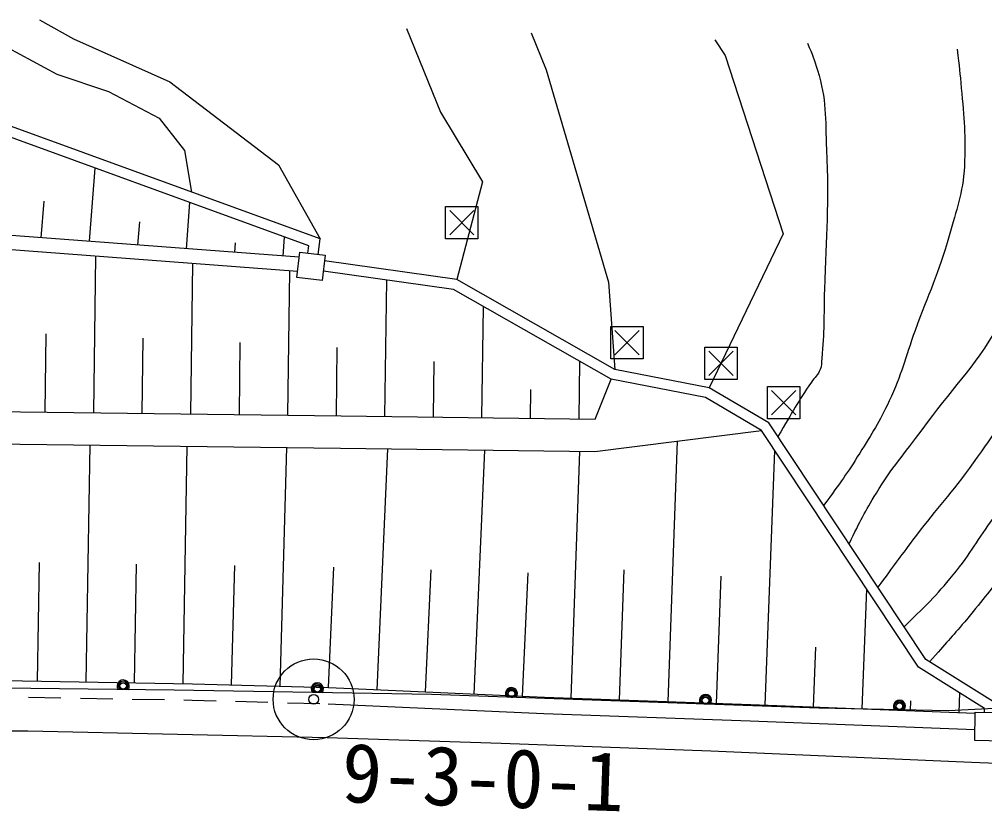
# Model space of a CAD drawing. Units: millimetres, scale not verified. Extents: x 40000 to 680000, y 20000 to 380000.
# Drawn here: x 151340 to 181180, y 296838 to 321565 of the extents above; entities that cross this region are included whole.
import ezdxf
from ezdxf.enums import TextEntityAlignment as Align

# ---------------------------------------------------------------- set-up
doc = ezdxf.new("R2010")
doc.units = ezdxf.units.MM
doc.header["$LTSCALE"] = 1000
for name, color, linetype, lineweight in [('M-BGD', 7, 'Continuous', 25), ('M-BMK-ROW', 30, 'Continuous', 25), ('M-BMK-SRVR', 3, 'Continuous', 25), ('M-STR-HTXT', 7, 'Continuous', 13), ('M-STR-STRC', 7, 'Continuous', 25)]:
    doc.layers.add(name, color=color, linetype=linetype, lineweight=lineweight)
doc.styles.add('ＭＳ ゴシック', font='')
doc.styles.get('ＭＳ ゴシック').set_extended_font_data('MS Gothic')

msp = doc.modelspace()

# ---------------------------------------------------------------- linework, layer by layer
at = {"layer": 'M-BGD'}
for p, q in [((153514, 314706), (153686, 316969)), ((152018, 314819), (152104, 315951)), ((156505, 314478), (156614, 315907)), ((155009, 314592), (155064, 315306)), ((159496, 314250), (159541, 314844)), ((158001, 314364), (158023, 314661)), ((153643, 309415), (153703, 314250)), ((156643, 309377), (156701, 314022)), ((159642, 309340), (159698, 313794)), ((162642, 309300), (162701, 313505)), ((165642, 309259), (165690, 312685)), ((152143, 309433), (152173, 311851)), ((155143, 309396), (155172, 311718)), ((158143, 309358), (158170, 311585)), ((161142, 309321), (161169, 311423)), ((164142, 309279), (164166, 310993)), ((168642, 309217), (168666, 310995)), ((167142, 309238), (167154, 310127)), ((169128, 308210), (174283, 308858)), ((153405, 301090), (153531, 308416)), ((156404, 301038), (156530, 308378)), ((159403, 300958), (159607, 308340)), ((162401, 300851), (162730, 308299)), ((165398, 300718), (165731, 308257)), ((171394, 300486), (171681, 308531)), ((168395, 300593), (168668, 308216)), ((174392, 300377), (174693, 308240)), ((151905, 301116), (151968, 304779)), ((154904, 301064), (154968, 304734)), ((157904, 301000), (158006, 304691)), ((160902, 300917), (161067, 304641)), ((163900, 300784), (164066, 304554)), ((166897, 300652), (167065, 304463)), ((169894, 300539), (170038, 304562)), ((172893, 300432), (173033, 304364)), ((177389, 300262), (177532, 303964)), ((175890, 300320), (175962, 302171)), ((151628, 300620), (152628, 300603)), ((153228, 300593), (154228, 300575)), ((154827, 300565), (155827, 300548)), ((156427, 300538), (156684, 300533)), ((156684, 300533), (157427, 300513)), ((158027, 300496), (159026, 300468)), ((178888, 300205), (178900, 300509)), ((180387, 300147), (180410, 300756)), ((159626, 300452), (160626, 300424))]:
    msp.add_line(p, q, dxfattribs=at)
for points in [[(160259, 314342), (160292, 314572), (149476, 318497), (147679, 319604), (146407, 321563)], [(160577, 314303), (160645, 314785), (149616, 318786), (147908, 319839), (146787, 321565)], [(149827, 321564), (150976, 320698), (152496, 319873), (154098, 319332), (155665, 318509), (156447, 317517), (156665, 316229)], [(151964, 321547), (153011, 320963), (155993, 319638), (159348, 317072), (160645, 314785)], [(163305, 321282), (164361, 318697), (165654, 316547), (164863, 313522)], [(167164, 321148), (167627, 320003), (169557, 313444), (169743, 310751)], [(172838, 320936), (173155, 320446), (174951, 314936), (172667, 310183)], [(159995, 314212), (150821, 314910), (138923, 314052)], [(159941, 313775), (150820, 314469), (138953, 313613)], [(181495, 300155), (181506, 300449), (179360, 301789), (174509, 309096), (172667, 310183), (169743, 310751), (164863, 313522), (160777, 314101)], [(181175, 300160), (181179, 300276), (179132, 301554), (174283, 308858), (172552, 309879), (169630, 310447), (164758, 313214), (160738, 313783)], [(139455, 309517), (150539, 309453), (161284, 309319), (169142, 309210), (169630, 310447)], [(139512, 308517), (150530, 308453), (161271, 308319), (169128, 308210)], [(81031, 288616), (85901, 290396), (91219, 292197), (97321, 294077), (102590, 295582), (107929, 296916), (112788, 297894), (119700, 299126), (124675, 299819), (130026, 300381), (135688, 300788), (139650, 300996), (143640, 301175), (149680, 301154), (156695, 301033), (160901, 300917)], [(160909, 300917), (167572, 300622), (173952, 300394), (180887, 300128)], [(160887, 300417), (167552, 300123), (173934, 299895), (180879, 299628)]]:
    msp.add_lwpolyline(points, dxfattribs=at)
for points in [[(160702, 313492), (159918, 313588), (160014, 314372), (160798, 314276)], [(180887, 300165), (181772, 300151), (181758, 299266), (180873, 299280)]]:
    msp.add_lwpolyline(points, close=True, dxfattribs=at)
for points, knots in [([(175698, 320824), (175868, 320463), (175904, 320327), (176009, 319999), (176302, 319080), (176246, 318509), (176291, 317546), (176370, 315857), (176275, 314908), (176227, 313219), (176204, 312385), (176226, 311915), (176145, 311085), (176132, 310951), (176143, 310869), (176094, 310743), (176027, 310572), (175928, 310509), (175824, 310356), (175389, 309719), (175270, 309488), (174790, 308673)], [0, 0, 0, 0, 1, 1, 1, 2, 2, 2, 3, 3, 3, 4, 4, 4, 5, 5, 5, 6, 6, 6, 7, 7, 7, 7]), ([(180327, 320643), (180401, 320072), (180415, 319913), (180456, 319443), (180540, 318503), (180601, 317971), (180551, 317029), (180505, 316167), (180309, 315702), (180077, 314871), (179750, 313703), (179443, 313088), (179028, 311948), (178720, 311099), (178614, 310595), (178230, 309777), (177921, 309121), (177700, 308776), (177316, 308161), (176911, 307511), (176751, 307297), (176200, 306548)], [0, 0, 0, 0, 1, 1, 1, 2, 2, 2, 3, 3, 3, 4, 4, 4, 5, 5, 5, 6, 6, 6, 7, 7, 7, 7]), ([(176989, 305360), (177352, 306110), (177472, 306333), (177831, 306927), (178319, 307734), (178687, 308122), (179243, 308884), (180161, 310143), (180820, 310752), (181615, 312093), (182012, 312764), (182213, 313160), (182474, 313894), (182680, 314472), (182722, 314820), (182817, 315426), (182950, 316270), (182948, 316752), (183011, 317604), (183097, 318746), (183107, 319120), (183162, 320532)], [0, 0, 0, 0, 1, 1, 1, 2, 2, 2, 3, 3, 3, 4, 4, 4, 5, 5, 5, 6, 6, 6, 7, 7, 7, 7]), ([(185638, 320435), (185593, 319850), (185583, 319698), (185556, 319225), (185517, 318575), (185526, 318210), (185483, 317560), (185453, 317109), (185434, 316856), (185372, 316408), (185304, 315924), (185291, 315643), (185144, 315177), (184958, 314585), (184783, 314278), (184512, 313720), (184189, 313054), (184009, 312679), (183627, 312046), (183193, 311326), (182911, 310948), (182443, 310250), (181769, 309244), (181414, 308664), (180697, 307688), (180045, 306799), (179615, 306350), (178951, 305470), (178527, 304908), (178390, 304724), (177880, 304018)], [0, 0, 0, 0, 1, 1, 1, 2, 2, 2, 3, 3, 3, 4, 4, 4, 5, 5, 5, 6, 6, 6, 7, 7, 7, 8, 8, 8, 9, 9, 9, 10, 10, 10, 10]), ([(178691, 302797), (179482, 303575), (179729, 303809), (180310, 304531), (180830, 305176), (181021, 305613), (181538, 306260), (182119, 306988), (182534, 307319), (183165, 308005), (183592, 308469), (183849, 308715), (184248, 309204), (184465, 309471), (184583, 309625), (184771, 309913), (185088, 310401), (185231, 310697), (185506, 311210), (186074, 312271), (186451, 312841), (186900, 313958), (187123, 314512), (187261, 314822), (187402, 315403), (187603, 316230), (187691, 316702), (187793, 317547), (187874, 318215), (187878, 318594), (187892, 319266), (187900, 319688), (187901, 319829), (187893, 320347)], [0, 0, 0, 0, 1, 1, 1, 2, 2, 2, 3, 3, 3, 4, 4, 4, 5, 5, 5, 6, 6, 6, 7, 7, 7, 8, 8, 8, 9, 9, 9, 10, 10, 10, 11, 11, 11, 11]), ([(190273, 320254), (190239, 319661), (190212, 319476), (190135, 318982), (189991, 318062), (189766, 317576), (189501, 316684), (189228, 315764), (189084, 315245), (188766, 314340), (188471, 313502), (188267, 313047), (187939, 312221), (187626, 311432), (187512, 310963), (187129, 310205), (186831, 309614), (186652, 309280), (186235, 308765), (185781, 308206), (185422, 307990), (184900, 307494), (184262, 306887), (183894, 306559), (183266, 305942), (182698, 305384), (182371, 305079), (181834, 304491), (181309, 303915), (181068, 303546), (180562, 302953), (180144, 302465), (180006, 302309), (179477, 301716)], [0, 0, 0, 0, 1, 1, 1, 2, 2, 2, 3, 3, 3, 4, 4, 4, 5, 5, 5, 6, 6, 6, 7, 7, 7, 8, 8, 8, 9, 9, 9, 10, 10, 10, 11, 11, 11, 11])]:
    msp.add_open_spline(points, degree=3, knots=knots, dxfattribs=at)
at = {"layer": 'M-BMK-ROW'}
for p, q in [((164518, 314783), (164518, 315783)), ((164518, 315783), (165518, 315783)), ((164518, 314783), (164518, 315783)), ((164518, 315783), (165518, 315783)), ((165518, 315783), (165518, 314783)), ((165518, 315783), (165518, 314783)), ((164643, 315658), (165393, 314908)), ((165393, 315658), (164643, 314908)), ((164643, 315658), (165393, 314908)), ((165393, 315658), (164643, 314908)), ((165518, 314783), (164518, 314783)), ((165518, 314783), (164518, 314783)), ((169628, 311077), (169628, 312077)), ((169628, 312077), (170628, 312077)), ((169628, 311077), (169628, 312077)), ((169628, 312077), (170628, 312077)), ((169753, 311952), (170503, 311202)), ((170503, 311952), (169753, 311202)), ((169753, 311952), (170503, 311202)), ((170503, 311952), (169753, 311202)), ((170628, 312077), (170628, 311077)), ((170628, 312077), (170628, 311077)), ((172529, 310434), (172529, 311434)), ((172529, 311434), (173529, 311434)), ((172529, 310434), (172529, 311434)), ((172529, 311434), (173529, 311434)), ((172654, 311309), (173404, 310559)), ((173404, 311309), (172654, 310559)), ((172654, 311309), (173404, 310559)), ((173404, 311309), (172654, 310559)), ((173529, 311434), (173529, 310434)), ((173529, 311434), (173529, 310434)), ((170628, 311077), (169628, 311077)), ((170628, 311077), (169628, 311077)), ((173529, 310434), (172529, 310434)), ((173529, 310434), (172529, 310434)), ((174464, 309223), (174464, 310223)), ((174464, 310223), (175464, 310223)), ((174464, 309223), (174464, 310223)), ((174464, 310223), (175464, 310223)), ((174589, 310098), (175339, 309348)), ((175339, 310098), (174589, 309348)), ((174589, 310098), (175339, 309348)), ((175339, 310098), (174589, 309348)), ((175464, 310223), (175464, 309223)), ((175464, 310223), (175464, 309223)), ((175464, 309223), (174464, 309223)), ((175464, 309223), (174464, 309223))]:
    msp.add_line(p, q, dxfattribs=at)
at = {"layer": 'M-BMK-SRVR'}
for radius in [1250, 150]:
    msp.add_circle((160436, 300556), radius, dxfattribs=at)
at = {"layer": 'M-STR-STRC'}
for points in [[(184536, 300430), (180060, 300200), (176055, 300287), (164086, 300707), (156132, 300837), (148138, 300930), (140158, 300756), (132185, 300255), (124235, 299464), (120248, 298926), (116317, 298254), (112390, 297532), (108485, 296764), (104598, 295807), (100741, 294781), (96906, 293686), (93094, 292479), (89297, 291277), (85492, 290024), (81717, 288757), (79389, 287905)], [(203135, 297727), (193107, 298123), (180773, 298605), (172719, 298960), (166237, 299192), (160852, 299371), (151600, 299578), (144974, 299568), (138403, 299398), (132100, 299014), (125931, 298437), (119447, 297533), (113606, 296538), (107394, 295226), (101124, 293579), (95703, 292031), (89343, 290000), (84509, 288308), (81479, 287207), (79870, 286605)]]:
    msp.add_lwpolyline(points, dxfattribs=at)
for centre, radius in [((154552, 300968), 112), ((154552, 300968), 100), ((160552, 300877), 100), ((166552, 300733), 100), ((172549, 300522), 100), ((178544, 300345), 100)]:
    msp.add_circle(centre, radius, dxfattribs=at)
for centre, radius, start, end in [((154552, 300968), 188, 322.4621, 216.2019), ((154552, 300968), 150, 310.7416, 227.9224), ((160552, 300877), 188, 322.195, 215.9348), ((160552, 300877), 150, 310.4745, 227.6553), ((160552, 300877), 112, 269.06493, 269.0649), ((166552, 300733), 188, 321.1181, 214.8579), ((166552, 300733), 150, 309.3976, 226.5784), ((166552, 300733), 112, 267.9881, 267.988), ((172549, 300522), 188, 321.1181, 214.8579), ((172549, 300522), 150, 309.3976, 226.5784), ((172549, 300522), 112, 267.9881, 267.988), ((178544, 300345), 188, 321.8883, 215.6281), ((178544, 300345), 150, 310.1679, 227.3486), ((178544, 300345), 112, 268.7583, 268.7582)]:
    msp.add_arc(centre, radius, start, end, dxfattribs=at)

# ---------------------------------------------------------------- texts
at = {"layer": 'M-STR-HTXT', "style": 'ＭＳ ゴシック'}
msp.add_text('9-3-0-1', height=1833, rotation=358.095, dxfattribs=at).set_placement((161266, 296835), align=Align.BOTTOM_LEFT)

doc.saveas('drawing.dxf')
